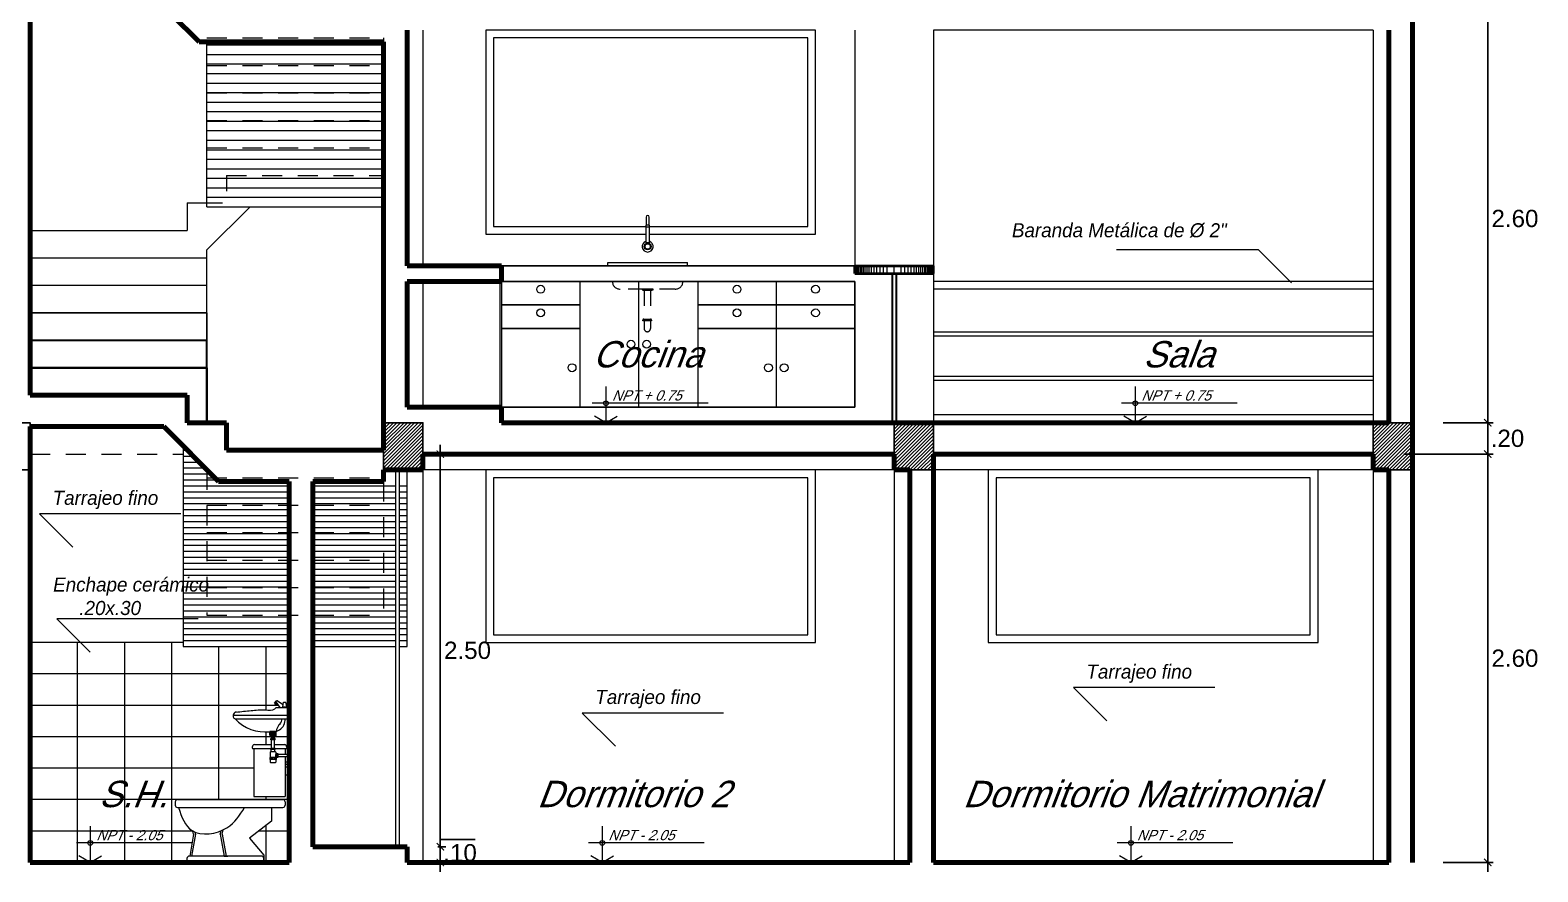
# Model space of a CAD drawing. Header units: millimetres. Extents: x 3779 to 7711, y 1445 to 3132.
# Drawn here: x 3977.47 to 3987.07, y 1470.32 to 1475.68 of the extents above; entities that cross this region are included whole.
import ezdxf

# ---------------------------------------------------------------- set-up
doc = ezdxf.new("R2010")
doc.units = ezdxf.units.MM
doc.header["$PDMODE"] = 3
doc.linetypes.add('HIDDEN', pattern=[9.525, 6.35, -3.175])
for name, color, linetype, lineweight in [('cotas', 7, 'Continuous', 5), ('pluma 0.0', 33, 'Continuous', 0), ('pluma 0.5', 41, 'Continuous', 5), ('pluma 1', 1, 'Continuous', 9), ('pluma 2', 2, 'Continuous', 20), ('pluma 2.5', 30, 'Continuous', 25), ('pluma 3', 251, 'Continuous', 30), ('pluma 3.5', 253, 'Continuous', 35), ('pluma 4', 34, 'Continuous', 40), ('pluma 8', 98, 'Continuous', 80), ('proyecciones', 32, 'HIDDEN', 9), ('SANITARIOS', 40, 'Continuous', 9), ('TEXTO', 7, 'Continuous', 9), ('TEXTURAS', 35, 'Continuous', 5)]:
    doc.layers.add(name, color=color, linetype=linetype, lineweight=lineweight)
doc.styles.add('nombreambiente', font='stylu.ttf', dxfattribs={"oblique": 20})
doc.styles.get("Standard").update_dxf_attribs({"font": 'arial.ttf'})
doc.dimstyles.new('INTERIOR', dxfattribs={"dimtxt": 0.11, "dimasz": 0.0465, "dimexe": 0.0345, "dimexo": 0.195, "dimgap": 0.0295, "dimtad": 2, "dimtih": 1, "dimtoh": 1, "dimzin": 4, "dimdsep": 46, "dimtxsty": 'Standard', "dimblk": 'ARCHTICK', "dimcen": 0, "dimdle": 0.06, "dimclrd": 256, "dimclre": 256, "dimclrt": 256, "dimadec": 0, "dimazin": 0, "dimtfac": 1, "dimtmove": 0, "dimatfit": 3, "dimldrblk": 'ARCHTICK', "dimfxl": 0.0345, "dimtolj": 1, "dimtzin": 0, "dimlwe": 25, "dimarcsym": 0})

# ---------------------------------------------------------------- blocks, each defined once
blk = doc.blocks.new('rtrtete')
at = {"layer": 'SANITARIOS', "linetype": 'Continuous'}
for p, q in [((1158.318, 372.94), (1158.335, 372.958)), ((1158.318, 372.94), (1158.329, 372.925)), ((1158.323, 372.945), (1158.335, 372.929)), ((1158.329, 372.951), (1158.36, 372.908)), ((1158.329, 372.925), (1158.342, 372.933)), ((1158.342, 372.958), (1158.386, 372.93)), ((1158.388, 372.948), (1158.407, 372.948)), ((1158.002, 372.847), (1158.002, 372.836)), ((1158.002, 372.847), (1158.433, 372.847)), ((1158.017, 372.821), (1158.433, 372.821)), ((1158.333, 372.908), (1158.433, 372.908)), ((1158.383, 372.913), (1158.413, 372.913)), ((1158.433, 372.821), (1158.433, 372.908)), ((1158.332, 372.722), (1158.358, 372.736))]:
    blk.add_line(p, q, dxfattribs=at)
for points in [[(1158.383, 372.913), (1158.388, 372.948)], [(1158.413, 372.913), (1158.407, 372.948)], [(1158.387, 372.908), (1158.388, 372.913)], [(1158.409, 372.908), (1158.408, 372.913)]]:
    blk.add_lwpolyline(points, dxfattribs=at)
for centre, radius, start, end in [((1158.339, 372.954), 0.005, 57.5679, 135.5431), ((1158.027, 372.847), 0.025, 90, 180), ((1158.017, 372.836), 0.015, 180, 270), ((1158.249, 373.036), 0.317, 222.9576, 276.0537), ((1158.316, 372.81), 0.0844, 299.6379, 7.5369), ((1158.304, 372.822), 0.0714, 323.3073, 359.0777), ((1158.308, 372.447), 0.276, 84.734, 95.266), ((1158.41, 372.72), 0.0768, 129.3168, 178.6564)]:
    blk.add_arc(centre, radius, start, end, dxfattribs=at)
blk.add_open_spline([(1158.023, 372.872), (1158.062, 372.876), (1158.138, 372.883), (1158.233, 372.894), (1158.308, 372.882), (1158.329, 372.905), (1158.333, 372.908)], degree=3, knots=[0.0206676, 0.0206676, 0.0206676, 0.0206676, 0.1385643, 0.2464635, 0.3206752, 0.3362965, 0.3362965, 0.3362965, 0.3362965], dxfattribs=at)
at = {"layer": 'TEXTURAS', "linetype": 'Continuous'}
for p, q in [((1158.282, 372.698), (1158.282, 372.721)), ((1158.283, 372.698), (1158.283, 372.722)), ((1158.285, 372.698), (1158.285, 372.722)), ((1158.329, 372.694), (1158.286, 372.694)), ((1158.287, 372.698), (1158.287, 372.722)), ((1158.289, 372.698), (1158.289, 372.722)), ((1158.291, 372.69), (1158.291, 372.694)), ((1158.291, 372.69), (1158.291, 372.694)), ((1158.291, 372.69), (1158.291, 372.694)), ((1158.291, 372.69), (1158.291, 372.694)), ((1158.291, 372.69), (1158.291, 372.694)), ((1158.324, 372.69), (1158.291, 372.69)), ((1158.292, 372.69), (1158.292, 372.694)), ((1158.293, 372.69), (1158.293, 372.694)), ((1158.294, 372.698), (1158.294, 372.722)), ((1158.295, 372.69), (1158.295, 372.694)), ((1158.295, 372.669), (1158.295, 372.69)), ((1158.32, 372.684), (1158.295, 372.69)), ((1158.32, 372.682), (1158.295, 372.688)), ((1158.32, 372.681), (1158.295, 372.687)), ((1158.32, 372.679), (1158.295, 372.685)), ((1158.32, 372.677), (1158.295, 372.683)), ((1158.297, 372.69), (1158.297, 372.694)), ((1158.299, 372.698), (1158.299, 372.722)), ((1158.3, 372.69), (1158.3, 372.694)), ((1158.32, 372.686), (1158.301, 372.69)), ((1158.304, 372.69), (1158.304, 372.694)), ((1158.308, 372.694), (1158.308, 372.723)), ((1158.32, 372.688), (1158.308, 372.69)), ((1158.311, 372.69), (1158.311, 372.694)), ((1158.315, 372.69), (1158.315, 372.694)), ((1158.316, 372.698), (1158.316, 372.722)), ((1158.32, 372.689), (1158.316, 372.69)), ((1158.318, 372.69), (1158.318, 372.694)), ((1158.32, 372.69), (1158.32, 372.694)), ((1158.32, 372.669), (1158.32, 372.69)), ((1158.321, 372.698), (1158.321, 372.722)), ((1158.322, 372.69), (1158.322, 372.694)), ((1158.323, 372.69), (1158.323, 372.694)), ((1158.324, 372.69), (1158.324, 372.694)), ((1158.324, 372.69), (1158.324, 372.694)), ((1158.324, 372.69), (1158.324, 372.694)), ((1158.324, 372.69), (1158.324, 372.694)), ((1158.324, 372.69), (1158.324, 372.694)), ((1158.326, 372.698), (1158.326, 372.722)), ((1158.328, 372.698), (1158.328, 372.722)), ((1158.331, 372.698), (1158.331, 372.722)), ((1158.332, 372.698), (1158.332, 372.722)), ((1158.333, 372.698), (1158.333, 372.721)), ((1158.324, 372.669), (1158.291, 372.669)), ((1158.291, 372.658), (1158.291, 372.669)), ((1158.291, 372.658), (1158.291, 372.669)), ((1158.291, 372.658), (1158.291, 372.669)), ((1158.291, 372.658), (1158.291, 372.669)), ((1158.291, 372.658), (1158.291, 372.669)), ((1158.324, 372.658), (1158.291, 372.658)), ((1158.324, 372.593), (1158.291, 372.593)), ((1158.291, 372.584), (1158.291, 372.593)), ((1158.291, 372.584), (1158.291, 372.593)), ((1158.291, 372.584), (1158.291, 372.593)), ((1158.291, 372.584), (1158.291, 372.593)), ((1158.291, 372.584), (1158.291, 372.593)), ((1158.324, 372.584), (1158.291, 372.584)), ((1158.324, 372.567), (1158.291, 372.567)), ((1158.292, 372.658), (1158.292, 372.669)), ((1158.292, 372.584), (1158.292, 372.593)), ((1158.293, 372.658), (1158.293, 372.669)), ((1158.293, 372.584), (1158.293, 372.593)), ((1158.293, 372.567), (1158.293, 372.584)), ((1158.32, 372.675), (1158.295, 372.681)), ((1158.32, 372.674), (1158.295, 372.68)), ((1158.32, 372.672), (1158.295, 372.678)), ((1158.32, 372.67), (1158.295, 372.676)), ((1158.319, 372.669), (1158.295, 372.674)), ((1158.312, 372.669), (1158.295, 372.673)), ((1158.304, 372.669), (1158.295, 372.671)), ((1158.295, 372.658), (1158.295, 372.669)), ((1158.297, 372.669), (1158.295, 372.669)), ((1158.295, 372.593), (1158.295, 372.658)), ((1158.295, 372.584), (1158.295, 372.593)), ((1158.297, 372.658), (1158.297, 372.669)), ((1158.297, 372.584), (1158.297, 372.593)), ((1158.3, 372.658), (1158.3, 372.669)), ((1158.3, 372.584), (1158.3, 372.593)), ((1158.304, 372.658), (1158.304, 372.669)), ((1158.304, 372.584), (1158.304, 372.593)), ((1158.311, 372.658), (1158.311, 372.669)), ((1158.311, 372.584), (1158.311, 372.593)), ((1158.315, 372.658), (1158.315, 372.669)), ((1158.315, 372.584), (1158.315, 372.593)), ((1158.318, 372.658), (1158.318, 372.669)), ((1158.318, 372.584), (1158.318, 372.593)), ((1158.32, 372.658), (1158.32, 372.669)), ((1158.32, 372.593), (1158.32, 372.658)), ((1158.32, 372.584), (1158.32, 372.593)), ((1158.322, 372.658), (1158.322, 372.669)), ((1158.322, 372.584), (1158.322, 372.593)), ((1158.322, 372.567), (1158.322, 372.584)), ((1158.323, 372.658), (1158.323, 372.669)), ((1158.323, 372.584), (1158.323, 372.593)), ((1158.324, 372.658), (1158.324, 372.669)), ((1158.324, 372.658), (1158.324, 372.669)), ((1158.324, 372.658), (1158.324, 372.669)), ((1158.324, 372.658), (1158.324, 372.669)), ((1158.324, 372.658), (1158.324, 372.669)), ((1158.324, 372.584), (1158.324, 372.593)), ((1158.324, 372.584), (1158.324, 372.593)), ((1158.324, 372.584), (1158.324, 372.593)), ((1158.324, 372.584), (1158.324, 372.593)), ((1158.324, 372.584), (1158.324, 372.593)), ((1158.333, 372.524), (1158.282, 372.524)), ((1158.282, 372.524), (1158.282, 372.507)), ((1158.333, 372.507), (1158.282, 372.507)), ((1158.283, 372.524), (1158.283, 372.507)), ((1158.283, 372.524), (1158.283, 372.507)), ((1158.284, 372.524), (1158.284, 372.507)), ((1158.285, 372.524), (1158.285, 372.507)), ((1158.286, 372.563), (1158.286, 372.524)), ((1158.286, 372.507), (1158.286, 372.487)), ((1158.288, 372.524), (1158.288, 372.507)), ((1158.291, 372.524), (1158.291, 372.507)), ((1158.324, 372.483), (1158.291, 372.483)), ((1158.295, 372.524), (1158.295, 372.507)), ((1158.302, 372.524), (1158.302, 372.507)), ((1158.313, 372.524), (1158.313, 372.507)), ((1158.32, 372.524), (1158.32, 372.507)), ((1158.324, 372.524), (1158.324, 372.507)), ((1158.327, 372.524), (1158.327, 372.507)), ((1158.329, 372.563), (1158.329, 372.548)), ((1158.337, 372.548), (1158.329, 372.548)), ((1158.329, 372.528), (1158.329, 372.524)), ((1158.337, 372.528), (1158.329, 372.528)), ((1158.329, 372.507), (1158.329, 372.487)), ((1158.33, 372.524), (1158.33, 372.507)), ((1158.331, 372.524), (1158.331, 372.507)), ((1158.332, 372.524), (1158.332, 372.507)), ((1158.333, 372.524), (1158.333, 372.507)), ((1158.333, 372.524), (1158.333, 372.507)), ((1158.337, 372.525), (1158.337, 372.551)), ((1158.346, 372.551), (1158.337, 372.551)), ((1158.337, 372.55), (1158.346, 372.55)), ((1158.337, 372.55), (1158.346, 372.55)), ((1158.337, 372.55), (1158.346, 372.55)), ((1158.337, 372.55), (1158.346, 372.55)), ((1158.337, 372.549), (1158.346, 372.549)), ((1158.337, 372.548), (1158.346, 372.548)), ((1158.337, 372.546), (1158.346, 372.546)), ((1158.337, 372.544), (1158.346, 372.544)), ((1158.337, 372.541), (1158.346, 372.541)), ((1158.337, 372.535), (1158.346, 372.535)), ((1158.337, 372.532), (1158.346, 372.532)), ((1158.337, 372.529), (1158.346, 372.529)), ((1158.337, 372.528), (1158.346, 372.528)), ((1158.337, 372.527), (1158.346, 372.527)), ((1158.337, 372.526), (1158.346, 372.526)), ((1158.337, 372.526), (1158.346, 372.526)), ((1158.337, 372.526), (1158.346, 372.526)), ((1158.337, 372.525), (1158.346, 372.525)), ((1158.346, 372.525), (1158.337, 372.525)), ((1158.433, 372.546), (1158.339, 372.546)), ((1158.433, 372.529), (1158.339, 372.529)), ((1158.346, 372.525), (1158.346, 372.551))]:
    blk.add_line(p, q, dxfattribs=at)
for centre, radius, start, end in [((1158.286, 372.698), 0.00422, 180, 270), ((1158.287, 372.698), 0.00422, 180, 270), ((1158.289, 372.698), 0.00422, 180, 270), ((1158.291, 372.698), 0.00425, 180.1469, 265.1169), ((1158.294, 372.698), 0.00431, 180.48, 261.1585), ((1158.3, 372.698), 0.00631, 177.0101, 218.0642), ((1158.305, 372.698), 0.00631, 177.0101, 218.0642), ((1158.31, 372.698), 0.00631, 321.9358, 2.9899), ((1158.315, 372.698), 0.00631, 321.9358, 2.9899), ((1158.321, 372.698), 0.00431, 278.8415, 359.52), ((1158.324, 372.698), 0.00425, 274.8831, 359.8531), ((1158.326, 372.698), 0.00422, 270, 0), ((1158.328, 372.698), 0.00422, 270, 0), ((1158.329, 372.698), 0.00422, 270, 0), ((1158.291, 372.563), 0.00422, 90, 180), ((1158.324, 372.563), 0.00422, 0, 90), ((1158.291, 372.487), 0.00422, 180, 270), ((1158.324, 372.487), 0.00422, 270, 0), ((1158.344, 372.538), 0.0182, 145.1591, 214.8409)]:
    blk.add_arc(centre, radius, start, end, dxfattribs=at)
blk = doc.blocks.new('baño')
at = {"layer": 'SANITARIOS', "linetype": 'Continuous'}
for p, q in [((4063.6652, 1461.2987), (4063.7724, 1461.2987)), ((4063.7934, 1461.2987), (4063.8552, 1461.2987)), ((4063.6502, 1461.2837), (4063.6502, 1461.2787)), ((4063.6552, 1461.2737), (4063.7689, 1461.2737)), ((4063.6602, 1461.2737), (4063.6602, 1460.9687)), ((4063.7969, 1461.2737), (4063.8652, 1461.2737)), ((4063.8602, 1461.2737), (4063.8602, 1461.2362)), ((4063.8602, 1461.2223), (4063.8602, 1460.9687)), ((4063.8702, 1461.2837), (4063.8702, 1461.2787)), ((4063.8602, 1461.189), (4063.8869, 1461.189)), ((4063.8602, 1461.174), (4063.8869, 1461.174)), ((4063.8602, 1461.1565), (4063.8869, 1461.1565)), ((4063.8602, 1461.1065), (4063.8869, 1461.1065)), ((4063.1602, 1460.9337), (4063.1602, 1460.9137)), ((4063.1752, 1460.9487), (4063.8452, 1460.9487)), ((4063.6602, 1460.9687), (4063.8602, 1460.9687)), ((4063.8602, 1460.9337), (4063.8602, 1460.9137)), ((4063.1752, 1460.8987), (4063.8452, 1460.8987)), ((4063.7726, 1460.8987), (4063.7726, 1460.8114)), ((4063.2777, 1460.7285), (4063.2529, 1460.5892)), ((4063.2898, 1460.7285), (4063.265, 1460.5892)), ((4063.2777, 1460.7285), (4063.2729, 1460.7481)), ((4063.2898, 1460.7285), (4063.2866, 1460.7415)), ((4063.447, 1460.7285), (4063.4523, 1460.7502)), ((4063.447, 1460.7285), (4063.4718, 1460.5892)), ((4063.4591, 1460.7285), (4063.4659, 1460.7563)), ((4063.4591, 1460.7285), (4063.4839, 1460.5892)), ((4063.7726, 1460.8114), (4063.6343, 1460.7033)), ((4063.6343, 1460.7033), (4063.7245, 1460.5952)), ((4063.2353, 1460.5742), (4063.2353, 1460.5487)), ((4063.7245, 1460.5487), (4063.2353, 1460.5487)), ((4063.2529, 1460.5892), (4063.2503, 1460.5892)), ((4063.7095, 1460.5892), (4063.2503, 1460.5892)), ((4063.265, 1460.5892), (4063.2529, 1460.5892)), ((4063.4718, 1460.5892), (4063.4839, 1460.5892)), ((4063.4839, 1460.5892), (4063.496, 1460.5892)), ((4063.7245, 1460.5952), (4063.7245, 1460.5487)), ((4063.7245, 1460.5487), (4063.7245, 1460.5742))]:
    blk.add_line(p, q, dxfattribs=at)
for centre, radius, start, end in [((4063.6652, 1461.2837), 0.015, 90, 180), ((4063.8552, 1461.2837), 0.015, 360, 90), ((4063.6552, 1461.2787), 0.005, 180, 270), ((4063.8652, 1461.2787), 0.005, 270, 360), ((4063.1752, 1460.9337), 0.015, 90, 180), ((4063.1752, 1460.9137), 0.015, 180, 270), ((4063.8452, 1460.9337), 0.015, 0, 90), ((4063.8452, 1460.9137), 0.015, 270, 0), ((4063.2503, 1460.5742), 0.015, 90, 180), ((4063.7095, 1460.5742), 0.015, 0, 90)]:
    blk.add_arc(centre, radius, start, end, dxfattribs=at)
blk.add_open_spline([(4063.1818, 1460.8987), (4063.2013, 1460.8381), (4063.2502, 1460.7039), (4063.4988, 1460.7385), (4063.5721, 1460.8486), (4063.601, 1460.8987)], degree=3, knots=[0.0140148, 0.0140148, 0.0140148, 0.0140148, 0.1855841, 0.4088839, 0.5794061, 0.5794061, 0.5794061, 0.5794061], dxfattribs=at)
at = {"layer": 'SANITARIOS', "linetype": 'Continuous', "xscale": 0.8293276693304961, "yscale": 0.8293276693304961, "zscale": 0.8293276693304961}
blk.add_blockref('rtrtete', (3103.1664, 1152.2732), dxfattribs=at)
blk = doc.blocks.new('ttryt')
at = {"layer": 'pluma 1'}
for p, q in [((1118.6396, 393.5141), (1118.6396, 393.2829)), ((1119.2894, 393.4071), (1118.5516, 393.4071)), ((1118.6396, 393.2829), (1118.5676, 393.3244)), ((1118.6396, 393.2829), (1118.7115, 393.3244))]:
    blk.add_line(p, q, dxfattribs=at)
at = {"layer": 'pluma 1', "linetype": 'Continuous'}
blk.add_circle((1118.6396, 393.4071), 0.015, dxfattribs=at)
blk = doc.blocks.new('yerete')
at = {"layer": 'SANITARIOS'}
blk.add_line((109.7864, -94.0307), (109.8064, -94.0307), dxfattribs=at)
blk.add_lwpolyline([(109.8064, -93.9207), (109.8064, -93.8687, 1), (109.7864, -93.8687), (109.7864, -93.9207)], format="xyb", dxfattribs=at)
blk.add_lwpolyline([(109.7839, -93.9207), (109.7839, -93.9307), (109.8089, -93.9307), (109.8089, -93.9207)], close=True, dxfattribs=at)
for points in [[(109.7864, -94.0371), (109.7864, -93.9307)], [(109.8064, -93.9307), (109.8064, -94.0371)]]:
    blk.add_lwpolyline(points, dxfattribs=at)
for radius in [0.0217, 0.0168]:
    blk.add_circle((109.7964, -94.0564), radius, dxfattribs=at)
blk.add_arc((109.7964, -94.0564), 0.035, 106.60155, 73.39845, dxfattribs=at)
blk = doc.blocks.new('_ArchTick')
at = {"color": 0, "linetype": 'ByBlock', "lineweight": 40, "const_width": 0.15}
blk.add_lwpolyline([(-0.5, -0.5), (0.5, 0.5)], dxfattribs=at)
blk = doc.blocks.new('*D773')
at = {"layer": 'cotas', "lineweight": -2, "transparency": 16777216}
for p, q in [((3980.0852, 1470.4828), (3980.0852, 1470.5293)), ((3980.0852, 1470.5293), (3980.307, 1470.5293)), ((3980.0852, 1470.3228), (3980.0852, 1470.4828))]:
    blk.add_line(p, q, dxfattribs=at)
at = {"layer": 'cotas', "lineweight": 25, "transparency": 16777216}
for p, q in [((3980.069, 1470.4828), (3980.1197, 1470.4828)), ((3980.069, 1470.3828), (3980.1197, 1470.3828))]:
    blk.add_line(p, q, dxfattribs=at)
at = {"layer": 'Defpoints', "color": 0, "transparency": 16777216}
for p in [(3979.874, 1470.4828), (3980.0852, 1470.4828), (3979.874, 1470.3828)]:
    blk.add_point(p, dxfattribs=at)
at = {"layer": 'cotas', "lineweight": -2, "transparency": 16777216, "xscale": 0.04649999999999999, "yscale": 0.04649999999999999, "zscale": 0.04649999999999999}
for p, rotation in [((3980.0852, 1470.4828), 90), ((3980.0852, 1470.3828), 270)]:
    blk.add_blockref('_ArchTick', p, dxfattribs=dict(at, rotation=rotation))
at = {"layer": 'cotas', "transparency": 16777216, "insert": (3980.2109, 1470.4436), "char_height": 0.11, "attachment_point": 5}
blk.add_mtext('\\A1;.10', dxfattribs=at)
blk = doc.blocks.new('*D774')
at = {"layer": 'cotas', "lineweight": -2, "transparency": 16777216}
blk.add_line((3980.0852, 1470.4228), (3980.0852, 1473.0428), dxfattribs=at)
at = {"layer": 'cotas', "lineweight": 25, "transparency": 16777216}
for p, q in [((3980.169, 1472.9828), (3980.1197, 1472.9828)), ((3980.069, 1470.4828), (3980.1197, 1470.4828))]:
    blk.add_line(p, q, dxfattribs=at)
at = {"layer": 'Defpoints', "color": 0, "transparency": 16777216}
for p in [(3979.974, 1472.9828), (3980.0852, 1472.9828), (3979.874, 1470.4828)]:
    blk.add_point(p, dxfattribs=at)
at = {"layer": 'cotas', "lineweight": -2, "transparency": 16777216, "xscale": 0.04649999999999999, "yscale": 0.04649999999999999, "zscale": 0.04649999999999999}
for p, rotation in [((3980.0852, 1472.9828), 90), ((3980.0852, 1470.4828), 270)]:
    blk.add_blockref('_ArchTick', p, dxfattribs=dict(at, rotation=rotation))
at = {"layer": 'cotas', "transparency": 16777216, "insert": (3980.2584, 1471.7328), "char_height": 0.11, "attachment_point": 5}
blk.add_mtext('\\A1;2.50', dxfattribs=at)
blk = doc.blocks.new('*D775')
at = {"layer": 'cotas', "lineweight": -2, "transparency": 16777216}
blk.add_line((3986.7537, 1470.3228), (3986.7537, 1473.0428), dxfattribs=at)
at = {"layer": 'cotas', "lineweight": 25, "transparency": 16777216}
for p, q in [((3986.219, 1472.9828), (3986.7882, 1472.9828)), ((3986.469, 1470.3828), (3986.7882, 1470.3828))]:
    blk.add_line(p, q, dxfattribs=at)
at = {"layer": 'Defpoints', "color": 0, "transparency": 16777216}
for p in [(3986.024, 1472.9828), (3986.7537, 1472.9828), (3986.274, 1470.3828)]:
    blk.add_point(p, dxfattribs=at)
at = {"layer": 'cotas', "lineweight": -2, "transparency": 16777216, "xscale": 0.04649999999999999, "yscale": 0.04649999999999999, "zscale": 0.04649999999999999}
for p, rotation in [((3986.7537, 1472.9828), 90), ((3986.7537, 1470.3828), 270)]:
    blk.add_blockref('_ArchTick', p, dxfattribs=dict(at, rotation=rotation))
at = {"layer": 'cotas', "transparency": 16777216, "insert": (3986.9268, 1471.6828), "char_height": 0.11, "attachment_point": 5}
blk.add_mtext('\\A1;2.60', dxfattribs=at)
blk = doc.blocks.new('*D776')
at = {"layer": 'cotas', "lineweight": -2, "transparency": 16777216}
blk.add_line((3986.7537, 1472.9228), (3986.7537, 1473.2428), dxfattribs=at)
at = {"layer": 'cotas', "lineweight": 25, "transparency": 16777216}
for p, q in [((3986.469, 1473.1828), (3986.7882, 1473.1828)), ((3986.219, 1472.9828), (3986.7882, 1472.9828))]:
    blk.add_line(p, q, dxfattribs=at)
at = {"layer": 'Defpoints', "color": 0, "transparency": 16777216}
for p in [(3986.274, 1473.1828), (3986.7537, 1473.1828), (3986.024, 1472.9828)]:
    blk.add_point(p, dxfattribs=at)
at = {"layer": 'cotas', "lineweight": -2, "transparency": 16777216, "xscale": 0.04649999999999999, "yscale": 0.04649999999999999, "zscale": 0.04649999999999999}
for p, rotation in [((3986.7537, 1473.1828), 90), ((3986.7537, 1472.9828), 270)]:
    blk.add_blockref('_ArchTick', p, dxfattribs=dict(at, rotation=rotation))
at = {"layer": 'cotas', "transparency": 16777216, "insert": (3986.8793, 1473.0828), "char_height": 0.11, "attachment_point": 5}
blk.add_mtext('\\A1;.20', dxfattribs=at)
blk = doc.blocks.new('*D777')
at = {"layer": 'cotas', "lineweight": -2, "transparency": 16777216}
blk.add_line((3986.7537, 1473.1228), (3986.7537, 1475.8428), dxfattribs=at)
at = {"layer": 'cotas', "lineweight": 25, "transparency": 16777216}
for p, q in [((3986.469, 1475.7828), (3986.7882, 1475.7828)), ((3986.469, 1473.1828), (3986.7882, 1473.1828))]:
    blk.add_line(p, q, dxfattribs=at)
at = {"layer": 'Defpoints', "color": 0, "transparency": 16777216}
for p in [(3986.274, 1475.7828), (3986.7537, 1475.7828), (3986.274, 1473.1828)]:
    blk.add_point(p, dxfattribs=at)
at = {"layer": 'cotas', "lineweight": -2, "transparency": 16777216, "xscale": 0.04649999999999999, "yscale": 0.04649999999999999, "zscale": 0.04649999999999999}
for p, rotation in [((3986.7537, 1475.7828), 90), ((3986.7537, 1473.1828), 270)]:
    blk.add_blockref('_ArchTick', p, dxfattribs=dict(at, rotation=rotation))
at = {"layer": 'cotas', "transparency": 16777216, "insert": (3986.9268, 1474.4828), "char_height": 0.11, "attachment_point": 5}
blk.add_mtext('\\A1;2.60', dxfattribs=at)

msp = doc.modelspace()

# ---------------------------------------------------------------- hatches: boundary and pattern name
at = {"layer": 'TEXTURAS'}
h = msp.add_hatch(dxfattribs=at)
h.set_pattern_fill('LINE', color=256, scale=0.005, angle=45)
h.set_pattern_definition([(45, (-177.918558, 124.883055), (-0.01122532015, 0.01122532015), [])])
h.paths.add_polyline_path([(3979.974, 1473.1828), (3979.874, 1473.1828), (3979.724, 1473.1828), (3979.724, 1472.8828), (3979.974, 1472.8828), (3979.974, 1472.9828)])
h = msp.add_hatch(dxfattribs=at)
h.set_pattern_fill('LINE', color=256, scale=0.005, angle=45)
h.set_pattern_definition([(45, (-174.668558, 124.883055), (-0.01122532015, 0.01122532015), [])])
h.paths.add_polyline_path([(3983.224, 1473.1828), (3983.124, 1473.1828), (3982.974, 1473.1828), (3982.974, 1472.8828), (3983.224, 1472.8828), (3983.224, 1472.9828)])
h = msp.add_hatch(dxfattribs=at)
h.set_pattern_fill('LINE', color=256, scale=0.005, angle=45)
h.set_pattern_definition([(45, (-171.618558, 124.883055), (-0.01122532015, 0.01122532015), [])])
h.paths.add_polyline_path([(3986.274, 1473.1828), (3986.174, 1473.1828), (3986.024, 1473.1828), (3986.024, 1472.8828), (3986.274, 1472.8828), (3986.274, 1472.9828)])

# ---------------------------------------------------------------- linework, layer by layer
at = {"layer": 'pluma 0.0'}
for p, q in [((3978.599, 1475.5887), (3979.724, 1475.5887)), ((3978.599, 1475.5281), (3979.724, 1475.5281)), ((3978.599, 1475.4674), (3979.724, 1475.4674)), ((3978.599, 1475.4068), (3979.724, 1475.4068)), ((3978.599, 1475.3461), (3979.724, 1475.3461)), ((3978.599, 1475.2855), (3979.724, 1475.2855)), ((3978.599, 1475.2249), (3979.724, 1475.2249)), ((3978.599, 1475.1642), (3979.724, 1475.1642)), ((3978.599, 1475.1036), (3979.724, 1475.1036)), ((3978.599, 1475.0429), (3979.724, 1475.0429)), ((3978.599, 1474.9823), (3979.724, 1474.9823)), ((3978.599, 1474.9216), (3979.724, 1474.9216)), ((3978.599, 1474.861), (3979.724, 1474.861)), ((3978.599, 1474.8004), (3979.724, 1474.8004)), ((3978.599, 1474.7397), (3979.724, 1474.7397)), ((3978.599, 1474.6791), (3979.724, 1474.6791)), ((3978.599, 1474.6184), (3979.724, 1474.6184)), ((3982.7284, 1474.1328), (3982.7284, 1474.1828)), ((3982.7343, 1474.1328), (3982.7343, 1474.1828)), ((3982.7416, 1474.1328), (3982.7416, 1474.1828)), ((3982.7501, 1474.1328), (3982.7501, 1474.1828)), ((3982.7593, 1474.1328), (3982.7593, 1474.1828)), ((3982.7685, 1474.1328), (3982.7685, 1474.1828)), ((3982.7788, 1474.1328), (3982.7788, 1474.1828)), ((3982.7902, 1474.1328), (3982.7902, 1474.1828)), ((3982.8027, 1474.1328), (3982.8027, 1474.1828)), ((3982.8159, 1474.1328), (3982.8159, 1474.1828)), ((3982.8306, 1474.1328), (3982.8306, 1474.1828)), ((3982.8468, 1474.1328), (3982.8468, 1474.1828)), ((3982.8653, 1474.1328), (3982.8653, 1474.1828)), ((3982.8845, 1474.1328), (3982.8845, 1474.1828)), ((3982.9062, 1474.1328), (3982.9062, 1474.1828)), ((3982.9295, 1474.1328), (3982.9295, 1474.1828)), ((3982.974, 1474.1328), (3982.974, 1474.1828)), ((3983.0184, 1474.1328), (3983.0184, 1474.1828)), ((3983.0417, 1474.1328), (3983.0417, 1474.1828)), ((3983.0634, 1474.1328), (3983.0634, 1474.1828)), ((3983.0826, 1474.1328), (3983.0826, 1474.1828)), ((3983.1011, 1474.1328), (3983.1011, 1474.1828)), ((3983.1173, 1474.1328), (3983.1173, 1474.1828)), ((3983.132, 1474.1328), (3983.132, 1474.1828)), ((3983.1452, 1474.1328), (3983.1452, 1474.1828)), ((3983.1577, 1474.1328), (3983.1577, 1474.1828)), ((3983.1691, 1474.1328), (3983.1691, 1474.1828)), ((3983.1794, 1474.1328), (3983.1794, 1474.1828)), ((3983.1886, 1474.1328), (3983.1886, 1474.1828)), ((3983.1978, 1474.1328), (3983.1978, 1474.1828)), ((3983.2063, 1474.1328), (3983.2063, 1474.1828)), ((3983.2137, 1474.1328), (3983.2137, 1474.1828)), ((3983.2195, 1474.1328), (3983.2195, 1474.1828)), ((3986.024, 1474.0828), (3983.224, 1474.0828)), ((3986.024, 1474.0328), (3983.224, 1474.0328)), ((3983.224, 1473.7619), (3986.024, 1473.7619)), ((3983.224, 1473.7369), (3986.024, 1473.7369)), ((3983.224, 1473.4786), (3986.024, 1473.4786)), ((3983.224, 1473.4536), (3986.024, 1473.4536)), ((3986.024, 1473.2328), (3983.224, 1473.2328)), ((3978.449, 1473.0085), (3978.4732, 1473.0085)), ((3978.449, 1472.9706), (3978.5111, 1472.9706)), ((3978.449, 1472.9327), (3978.549, 1472.9327)), ((3978.449, 1472.8948), (3978.5869, 1472.8948)), ((3978.449, 1472.8569), (3978.6248, 1472.8569)), ((3978.449, 1472.819), (3978.6627, 1472.819)), ((3978.449, 1472.7811), (3979.124, 1472.7811)), ((3978.449, 1472.7432), (3979.124, 1472.7432)), ((3979.274, 1472.7811), (3979.799, 1472.7811)), ((3979.274, 1472.7432), (3979.799, 1472.7432)), ((3979.824, 1472.7811), (3979.874, 1472.7811)), ((3979.824, 1472.7432), (3979.874, 1472.7432)), ((3978.449, 1472.7053), (3979.124, 1472.7053)), ((3978.449, 1472.6674), (3979.124, 1472.6674)), ((3978.449, 1472.6295), (3979.124, 1472.6295)), ((3979.274, 1472.7053), (3979.799, 1472.7053)), ((3979.274, 1472.6674), (3979.799, 1472.6674)), ((3979.274, 1472.6295), (3979.799, 1472.6295)), ((3979.824, 1472.7053), (3979.874, 1472.7053)), ((3979.824, 1472.6674), (3979.874, 1472.6674)), ((3979.824, 1472.6295), (3979.874, 1472.6295)), ((3978.449, 1472.5916), (3979.124, 1472.5916)), ((3978.449, 1472.5537), (3979.124, 1472.5537)), ((3979.274, 1472.5916), (3979.799, 1472.5916)), ((3979.274, 1472.5537), (3979.799, 1472.5537)), ((3979.824, 1472.5916), (3979.874, 1472.5916)), ((3979.824, 1472.5537), (3979.874, 1472.5537)), ((3978.449, 1472.5158), (3979.124, 1472.5158)), ((3978.449, 1472.4779), (3979.124, 1472.4779)), ((3978.449, 1472.44), (3979.124, 1472.44)), ((3979.274, 1472.5158), (3979.799, 1472.5158)), ((3979.274, 1472.4779), (3979.799, 1472.4779)), ((3979.274, 1472.44), (3979.799, 1472.44)), ((3979.824, 1472.5158), (3979.874, 1472.5158)), ((3979.824, 1472.4779), (3979.874, 1472.4779)), ((3979.824, 1472.44), (3979.874, 1472.44)), ((3978.449, 1472.4021), (3979.124, 1472.4021)), ((3978.449, 1472.3642), (3979.124, 1472.3642)), ((3979.274, 1472.4021), (3979.799, 1472.4021)), ((3979.274, 1472.3642), (3979.799, 1472.3642)), ((3979.824, 1472.4021), (3979.874, 1472.4021)), ((3979.824, 1472.3642), (3979.874, 1472.3642)), ((3978.449, 1472.3263), (3979.124, 1472.3263)), ((3978.449, 1472.2884), (3979.124, 1472.2884)), ((3978.449, 1472.2505), (3979.124, 1472.2505)), ((3979.274, 1472.3263), (3979.799, 1472.3263)), ((3979.274, 1472.2884), (3979.799, 1472.2884)), ((3979.274, 1472.2505), (3979.799, 1472.2505)), ((3979.824, 1472.3263), (3979.874, 1472.3263)), ((3979.824, 1472.2884), (3979.874, 1472.2884)), ((3979.824, 1472.2505), (3979.874, 1472.2505)), ((3978.449, 1472.2126), (3979.124, 1472.2126)), ((3978.449, 1472.1747), (3979.124, 1472.1747)), ((3979.274, 1472.2126), (3979.799, 1472.2126)), ((3979.274, 1472.1747), (3979.799, 1472.1747)), ((3979.824, 1472.2126), (3979.874, 1472.2126)), ((3979.824, 1472.1747), (3979.874, 1472.1747)), ((3978.449, 1472.1368), (3979.124, 1472.1368)), ((3978.449, 1472.0989), (3979.124, 1472.0989)), ((3978.449, 1472.061), (3979.124, 1472.061)), ((3979.274, 1472.1368), (3979.799, 1472.1368)), ((3979.274, 1472.0989), (3979.799, 1472.0989)), ((3979.274, 1472.061), (3979.799, 1472.061)), ((3979.824, 1472.1368), (3979.874, 1472.1368)), ((3979.824, 1472.0989), (3979.874, 1472.0989)), ((3979.824, 1472.061), (3979.874, 1472.061)), ((3978.449, 1472.0231), (3979.124, 1472.0231)), ((3978.449, 1471.9852), (3979.124, 1471.9852)), ((3979.274, 1472.0231), (3979.799, 1472.0231)), ((3979.274, 1471.9852), (3979.799, 1471.9852)), ((3979.824, 1472.0231), (3979.874, 1472.0231)), ((3979.824, 1471.9852), (3979.874, 1471.9852)), ((3978.449, 1471.9473), (3979.124, 1471.9473)), ((3978.449, 1471.9094), (3979.124, 1471.9094)), ((3978.449, 1471.8715), (3979.124, 1471.8715)), ((3979.274, 1471.9473), (3979.799, 1471.9473)), ((3979.274, 1471.9094), (3979.799, 1471.9094)), ((3979.274, 1471.8715), (3979.799, 1471.8715)), ((3979.824, 1471.9473), (3979.874, 1471.9473)), ((3979.824, 1471.9094), (3979.874, 1471.9094)), ((3979.824, 1471.8715), (3979.874, 1471.8715)), ((3978.449, 1471.8336), (3979.124, 1471.8336)), ((3978.449, 1471.7957), (3979.124, 1471.7957)), ((3979.274, 1471.8336), (3979.799, 1471.8336)), ((3979.274, 1471.7957), (3979.799, 1471.7957)), ((3979.824, 1471.8336), (3979.874, 1471.8336)), ((3979.824, 1471.7957), (3979.874, 1471.7957))]:
    msp.add_line(p, q, dxfattribs=at)
at = {"layer": 'pluma 0.5'}
for points in [[(3981.4153, 1474.3828), (3982.474, 1474.3828), (3982.474, 1475.6828), (3980.374, 1475.6828), (3980.374, 1474.3828), (3981.3953, 1474.3828)], [(3981.4178, 1474.4328), (3982.424, 1474.4328), (3982.424, 1475.6328), (3980.424, 1475.6328), (3980.424, 1474.4328), (3981.3928, 1474.4328)]]:
    msp.add_lwpolyline(points, dxfattribs=at)
for points in [[(3982.474, 1472.8828), (3980.374, 1472.8828), (3980.374, 1471.7828), (3982.474, 1471.7828)], [(3982.424, 1472.8328), (3980.424, 1472.8328), (3980.424, 1471.8328), (3982.424, 1471.8328)], [(3985.674, 1472.8828), (3983.574, 1472.8828), (3983.574, 1471.7828), (3985.674, 1471.7828)], [(3985.624, 1472.8328), (3983.624, 1472.8328), (3983.624, 1471.8328), (3985.624, 1471.8328)]]:
    msp.add_lwpolyline(points, close=True, dxfattribs=at)
at = {"layer": 'pluma 1'}
for p, q in [((3986.024, 1475.6828), (3983.224, 1475.6828)), ((3980.464, 1474.0828), (3980.464, 1473.2828)), ((3980.474, 1474.0828), (3980.474, 1473.2828)), ((3980.974, 1474.0828), (3980.974, 1473.2828)), ((3981.349, 1473.2828), (3981.349, 1474.0828)), ((3981.724, 1474.0828), (3981.724, 1473.2828)), ((3982.224, 1474.0828), (3982.224, 1473.2828)), ((3978.449, 1473.0328), (3978.449, 1471.7578)), ((3977.474, 1472.8828), (3975.474, 1472.8828)), ((3979.799, 1472.8828), (3979.799, 1470.4828)), ((3979.824, 1472.8828), (3979.824, 1470.4828)), ((3979.874, 1471.7578), (3979.874, 1472.8828)), ((3982.974, 1472.8828), (3979.974, 1472.8828)), ((3986.024, 1472.8828), (3983.224, 1472.8828)), ((3978.449, 1471.7578), (3979.124, 1471.7578)), ((3979.274, 1471.7578), (3979.799, 1471.7578)), ((3979.824, 1471.7578), (3979.874, 1471.7578))]:
    msp.add_line(p, q, dxfattribs=at)
for centre in [(3980.724, 1474.0328), (3981.974, 1474.0328), (3982.474, 1474.0328), (3980.724, 1473.8828), (3981.974, 1473.8828), (3982.474, 1473.8828), (3981.299, 1473.6828), (3981.399, 1473.6828), (3980.924, 1473.5328), (3982.174, 1473.5328), (3982.274, 1473.5328)]:
    msp.add_circle(centre, 0.025, dxfattribs=at)
at = {"layer": 'pluma 2'}
for p, q in [((3978.599, 1474.5578), (3978.599, 1475.6078)), ((3979.974, 1475.6828), (3979.974, 1474.1828)), ((3982.724, 1475.6828), (3982.724, 1474.1828)), ((3983.224, 1475.6828), (3983.224, 1474.1828)), ((3986.024, 1475.6828), (3986.024, 1473.1828)), ((3978.474, 1474.5828), (3978.474, 1474.4078)), ((3978.474, 1474.5828), (3978.599, 1474.5828)), ((3978.599, 1474.5578), (3979.724, 1474.5578)), ((3978.599, 1474.2828), (3978.874, 1474.5578)), ((3977.474, 1474.4078), (3978.474, 1474.4078)), ((3978.599, 1473.8828), (3978.599, 1474.2828)), ((3977.474, 1474.2328), (3978.599, 1474.2328)), ((3979.974, 1474.0828), (3979.974, 1473.2828)), ((3983.224, 1474.1328), (3983.224, 1473.1828)), ((3977.474, 1474.0578), (3978.599, 1474.0578)), ((3979.974, 1472.8828), (3979.974, 1470.3828)), ((3982.974, 1472.8828), (3982.974, 1470.3828)), ((3986.024, 1472.8828), (3986.024, 1470.3828))]:
    msp.add_line(p, q, dxfattribs=at)
at = {"layer": 'pluma 2.5'}
for p, q in [((3982.724, 1474.1828), (3980.474, 1474.1828)), ((3982.724, 1474.0828), (3980.474, 1474.0828)), ((3982.724, 1474.0828), (3982.724, 1473.2828)), ((3977.474, 1473.8828), (3978.599, 1473.8828)), ((3978.599, 1473.7078), (3978.599, 1473.8828)), ((3980.974, 1473.9328), (3980.474, 1473.9328)), ((3982.724, 1473.9328), (3981.724, 1473.9328)), ((3980.974, 1473.7828), (3980.474, 1473.7828)), ((3982.724, 1473.7828), (3981.724, 1473.7828)), ((3980.474, 1473.2828), (3982.724, 1473.2828))]:
    msp.add_line(p, q, dxfattribs=at)
for points in [[(3977.474, 1472.8828), (3977.224, 1472.8828), (3977.224, 1473.1828), (3977.474, 1473.1828)], [(3979.974, 1472.8828), (3979.724, 1472.8828), (3979.724, 1473.1828), (3979.974, 1473.1828)], [(3983.224, 1472.8828), (3982.974, 1472.8828), (3982.974, 1473.1828), (3983.224, 1473.1828)], [(3986.274, 1472.8828), (3986.024, 1472.8828), (3986.024, 1473.1828), (3986.274, 1473.1828)]]:
    msp.add_lwpolyline(points, close=True, dxfattribs=at)
at = {"layer": 'pluma 3'}
for p, q in [((3982.9615, 1474.1328), (3982.9615, 1473.1828)), ((3982.9865, 1474.1328), (3982.9865, 1473.1828)), ((3977.474, 1473.7078), (3978.599, 1473.7078)), ((3978.599, 1473.5328), (3978.599, 1473.7078))]:
    msp.add_line(p, q, dxfattribs=at)
at = {"layer": 'pluma 3.5'}
for p in [(3977.474, 1473.5328), (3978.599, 1473.1828)]:
    msp.add_line(p, (3978.599, 1473.5328), dxfattribs=at)
at = {"layer": 'pluma 4'}
for p, q in [((3982.724, 1474.1828), (3983.224, 1474.1828)), ((3982.724, 1474.1328), (3982.724, 1474.1828)), ((3983.224, 1474.1328), (3983.224, 1474.1828)), ((3982.724, 1474.1328), (3983.224, 1474.1328))]:
    msp.add_line(p, q, dxfattribs=at)
at = {"layer": 'pluma 8'}
for p, q in [((3986.274, 1485.3828), (3986.274, 1470.3828)), ((3977.474, 1475.7828), (3977.474, 1473.3578)), ((3978.549, 1475.6078), (3978.374, 1475.7828)), ((3979.724, 1475.6078), (3978.549, 1475.6078)), ((3979.724, 1475.6078), (3979.724, 1473.0078)), ((3979.874, 1475.6828), (3979.874, 1474.1828)), ((3986.124, 1475.6828), (3986.124, 1473.1828)), ((3980.474, 1474.1828), (3979.874, 1474.1828)), ((3980.474, 1474.1828), (3980.474, 1474.0828)), ((3980.474, 1474.0828), (3979.874, 1474.0828)), ((3979.874, 1474.0828), (3979.874, 1473.2828)), ((3977.474, 1473.3578), (3978.474, 1473.3578)), ((3978.474, 1473.3578), (3978.474, 1473.1828)), ((3980.474, 1473.2828), (3979.874, 1473.2828)), ((3980.474, 1473.2828), (3980.474, 1473.1828)), ((3977.474, 1473.1578), (3977.474, 1470.3828)), ((3977.474, 1473.1578), (3978.324, 1473.1578)), ((3978.674, 1472.8078), (3978.324, 1473.1578)), ((3978.474, 1473.1828), (3978.724, 1473.1828)), ((3978.724, 1473.1828), (3978.724, 1473.0078)), ((3986.124, 1473.1828), (3980.474, 1473.1828)), ((3979.724, 1473.0078), (3978.724, 1473.0078)), ((3977.474, 1472.8828), (3977.474, 1472.9828)), ((3982.974, 1472.9828), (3979.974, 1472.9828)), ((3979.974, 1472.8828), (3979.974, 1472.9828)), ((3982.974, 1472.8828), (3982.974, 1472.9828)), ((3986.024, 1472.9828), (3983.224, 1472.9828)), ((3983.224, 1472.9828), (3983.224, 1470.3828)), ((3983.224, 1472.8828), (3983.224, 1472.9824)), ((3986.024, 1472.8828), (3986.024, 1472.9828)), ((3979.724, 1472.8078), (3979.724, 1472.8828)), ((3979.974, 1472.8828), (3979.724, 1472.8828)), ((3983.074, 1472.8828), (3982.974, 1472.8828)), ((3983.074, 1472.8828), (3983.074, 1470.3828)), ((3986.124, 1472.8828), (3986.024, 1472.8828)), ((3986.124, 1472.8828), (3986.124, 1470.3828)), ((3979.124, 1472.8078), (3978.674, 1472.8078)), ((3979.124, 1472.8078), (3979.124, 1470.3828)), ((3979.274, 1472.8078), (3979.274, 1470.4828)), ((3979.724, 1472.8078), (3979.274, 1472.8078)), ((3979.874, 1470.4828), (3979.274, 1470.4828)), ((3979.874, 1470.4828), (3979.874, 1470.3828)), ((3979.124, 1470.3828), (3977.474, 1470.3828)), ((3983.074, 1470.3828), (3979.874, 1470.3828)), ((3986.124, 1470.3828), (3983.224, 1470.3828))]:
    msp.add_line(p, q, dxfattribs=at)
at = {"layer": 'proyecciones', "linetype": 'HIDDEN', "ltscale": 0.02}
for p, q in [((3978.599, 1475.6328), (3979.724, 1475.6328)), ((3978.599, 1475.4578), (3979.724, 1475.4578)), ((3978.599, 1475.2828), (3979.724, 1475.2828)), ((3978.599, 1475.1078), (3979.724, 1475.1078)), ((3978.599, 1474.9328), (3979.724, 1474.9328)), ((3978.724, 1474.7578), (3979.724, 1474.7578)), ((3977.474, 1472.9828), (3978.449, 1472.9828)), ((3978.599, 1472.8828), (3978.599, 1471.9578)), ((3978.599, 1472.8328), (3979.724, 1472.8328)), ((3979.724, 1472.8078), (3979.724, 1471.9578)), ((3978.599, 1472.6578), (3979.724, 1472.6578)), ((3978.599, 1472.4828), (3979.724, 1472.4828)), ((3978.599, 1472.3078), (3979.724, 1472.3078)), ((3978.599, 1472.1328), (3979.724, 1472.1328)), ((3978.599, 1471.9578), (3979.724, 1471.9578))]:
    msp.add_line(p, q, dxfattribs=at)
at = {"layer": 'proyecciones', "linetype": 'HIDDEN', "ltscale": 0.01}
for p, q in [((3979.724, 1475.6328), (3979.724, 1475.6078)), ((3978.724, 1474.7578), (3978.724, 1474.5828)), ((3978.599, 1474.5828), (3978.724, 1474.5828)), ((3981.5803, 1474.0335), (3981.2303, 1474.0335)), ((3981.383, 1474.0272), (3981.383, 1473.8432)), ((3981.423, 1474.0272), (3981.423, 1473.8432)), ((3981.3738, 1473.8314), (3981.3738, 1473.8362)), ((3981.4306, 1473.8314), (3981.3738, 1473.8314)), ((3981.3808, 1473.8432), (3981.4236, 1473.8432)), ((3981.383, 1473.8314), (3981.383, 1473.7824)), ((3981.423, 1473.8314), (3981.423, 1473.7824)), ((3981.4306, 1473.8362), (3981.4306, 1473.8314))]:
    msp.add_line(p, q, dxfattribs=at)
msp.add_lwpolyline([(3981.4398, 1474.0335), (3981.3707, 1474.0335), (3981.3707, 1474.0287), (3981.4398, 1474.0287)], close=True, dxfattribs=at)
msp.add_lwpolyline([(3981.376, 1474.0287), (3981.376, 1474.0272), (3981.4326, 1474.0272), (3981.4326, 1474.0287)], dxfattribs=at)
for centre, radius, start, end in [((3981.2303, 1474.0835), 0.05, 180, 270), ((3981.5803, 1474.0835), 0.05, 270, 360), ((3981.3808, 1473.8362), 0.007, 90, 180), ((3981.403, 1473.7824), 0.02, 180, 270), ((3981.403, 1473.7824), 0.02, 270, 360), ((3981.4236, 1473.8362), 0.007, 0, 90)]:
    msp.add_arc(centre, radius, start, end, dxfattribs=at)
at = {"layer": 'SANITARIOS'}
for p, q in [((3981.1515, 1474.2028), (3981.6591, 1474.2028)), ((3981.1515, 1474.1828), (3981.1515, 1474.2028)), ((3981.1515, 1474.1828), (3981.6591, 1474.1828)), ((3981.6591, 1474.1828), (3981.6591, 1474.2028))]:
    msp.add_line(p, q, dxfattribs=at)
at = {"layer": 'TEXTURAS'}
for p, q in [((3978.449, 1471.7828), (3977.474, 1471.7828)), ((3977.774, 1471.7828), (3977.774, 1470.3828)), ((3978.074, 1471.7828), (3978.074, 1470.3828)), ((3978.374, 1471.7828), (3978.374, 1470.3828)), ((3978.674, 1471.7578), (3978.674, 1470.7828)), ((3978.974, 1471.7578), (3978.974, 1471.3544)), ((3979.124, 1471.5828), (3977.474, 1471.5828)), ((3979.0542, 1471.3828), (3977.474, 1471.3828)), ((3979.124, 1471.3828), (3979.1062, 1471.3828)), ((3979.0094, 1471.1828), (3977.474, 1471.1828)), ((3978.974, 1471.2141), (3978.974, 1471.1328)), ((3979.124, 1471.1828), (3979.0304, 1471.1828)), ((3978.8973, 1470.9828), (3977.474, 1470.9828)), ((3978.974, 1470.8028), (3978.974, 1470.7828)), ((3979.124, 1470.7828), (3977.474, 1470.7828)), ((3978.974, 1470.6176), (3978.974, 1470.3828)), ((3978.5089, 1470.5828), (3977.474, 1470.5828)), ((3979.124, 1470.5828), (3978.9294, 1470.5828))]:
    msp.add_line(p, q, dxfattribs=at)
for points in [[(3984.3911, 1474.2862), (3985.2911, 1474.2862), (3985.5032, 1474.0741)], [(3978.4338, 1472.6024), (3977.5338, 1472.6024), (3977.7459, 1472.3903)], [(3978.5431, 1471.9348), (3977.6431, 1471.9348), (3977.8553, 1471.7227)], [(3985.0154, 1471.4957), (3984.1154, 1471.4957), (3984.3276, 1471.2836)], [(3981.8885, 1471.3342), (3980.9885, 1471.3342), (3981.2006, 1471.1221)]]:
    msp.add_lwpolyline(points, dxfattribs=at)

# ---------------------------------------------------------------- block references
at = {"layer": 'pluma 1', "linetype": 'Continuous'}
for p in [(2862.5001, 1079.8999), (2865.8699, 1079.8999), (2859.2167, 1077.0999), (2862.4761, 1077.0999), (2865.8418, 1077.0999)]:
    msp.add_blockref('ttryt', p, dxfattribs=at)
at = {"layer": 'SANITARIOS'}
for name, p in [('yerete', (3871.6088, 1568.3613)), ('baño', (-84.7629, 9.8341))]:
    msp.add_blockref(name, p, dxfattribs=at)

# ---------------------------------------------------------------- texts
at = {"layer": 'TEXTO', "char_height": 0.0896, "attachment_point": 1}
for s, insert, width in [('\\A1;{\\fStylus BT|b0|i1|c0|p34;\\C7;Baranda Metálica de %%C 2"}', (3983.7243, 1474.4533), 1.552534), ('{\\fStylus BT|b0|i1|c0|p34;\\C7;Tarrajeo fino}', (3977.617, 1472.7494), 2.293656), ('{\\fStylus BT|b0|i1|c0|p34;\\C7;Enchape cerámico \\P     .20x.30}', (3977.6205, 1472.1972), 2.293656), ('{\\fStylus BT|b0|i1|c0|p34;\\C7;Tarrajeo fino}', (3984.1986, 1471.6427), 2.293656), ('{\\fStylus BT|b0|i1|c0|p34;\\C7;Tarrajeo fino}', (3981.0717, 1471.4812), 2.293656)]:
    msp.add_mtext(s, dxfattribs=dict(at, insert=insert, width=width))
at = {"layer": 'TEXTO', "attachment_point": 1, "style": 'nombreambiente'}
for s, insert, char_height, width in [('{\\Q21;Cocina}', (3981.0541, 1473.7027), 0.168, 1.67738), ('{\\Q21;Sala}', (3984.5578, 1473.7027), 0.168, 1.67738), ('{\\Q23;NPT + 0.75}', (3981.1778, 1473.3891), 0.065, 0.790868), ('{\\Q23;NPT + 0.75}', (3984.5475, 1473.3891), 0.065, 0.790868), ('{\\Q21;S.H.}', (3977.9099, 1470.9027), 0.168, 1.67738), ('{\\Q21;Dormitorio 2}', (3980.7005, 1470.9027), 0.168, 1.67738), ('{\\Q21;Dormitorio Matrimonial}', (3983.4116, 1470.9027), 0.168, 2.587809), ('{\\Q23;NPT - 2.05}', (3977.8943, 1470.5891), 0.065, 0.790868), ('{\\Q23;NPT - 2.05}', (3981.1537, 1470.5891), 0.065, 0.790868), ('{\\Q23;NPT - 2.05}', (3984.5194, 1470.5891), 0.065, 0.790868)]:
    msp.add_mtext(s, dxfattribs=dict(at, insert=insert, char_height=char_height, width=width))

# ---------------------------------------------------------------- dimensions: what is measured, and where the dimension line sits
at = {"layer": 'cotas'}
for base, p1, p2, picture, middle in [((3986.7537, 1475.7828), (3986.274, 1473.1828), (3986.274, 1475.7828), '*D777', (3986.9268, 1474.4828)), ((3986.7537, 1473.1828), (3986.024, 1472.9828), (3986.274, 1473.1828), '*D776', (3986.8793, 1473.0828)), ((3980.0852, 1472.9828), (3979.874, 1470.4828), (3979.974, 1472.9828), '*D774', (3980.2584, 1471.7328))]:
    dim = msp.add_linear_dim(base=base, p1=p1, p2=p2, angle=90, dimstyle='INTERIOR', override={"dimtmove": 1}, dxfattribs=at)
    dim.commit()
    dim.dimension.update_dxf_attribs({"geometry": picture, "text_midpoint": middle})
for base, p1, p2, picture, middle in [((3986.7537, 1472.9828), (3986.274, 1470.3828), (3986.024, 1472.9828), '*D775', (3986.9268, 1471.6828)), ((3980.0852, 1470.4828), (3979.874, 1470.3828), (3979.874, 1470.4828), '*D773', (3980.2109, 1470.4436))]:
    dim = msp.add_linear_dim(base=base, p1=p1, p2=p2, angle=90, dimstyle='INTERIOR', dxfattribs=at)
    dim.commit()
    dim.dimension.update_dxf_attribs({"geometry": picture, "text_midpoint": middle})

doc.saveas('drawing.dxf')
